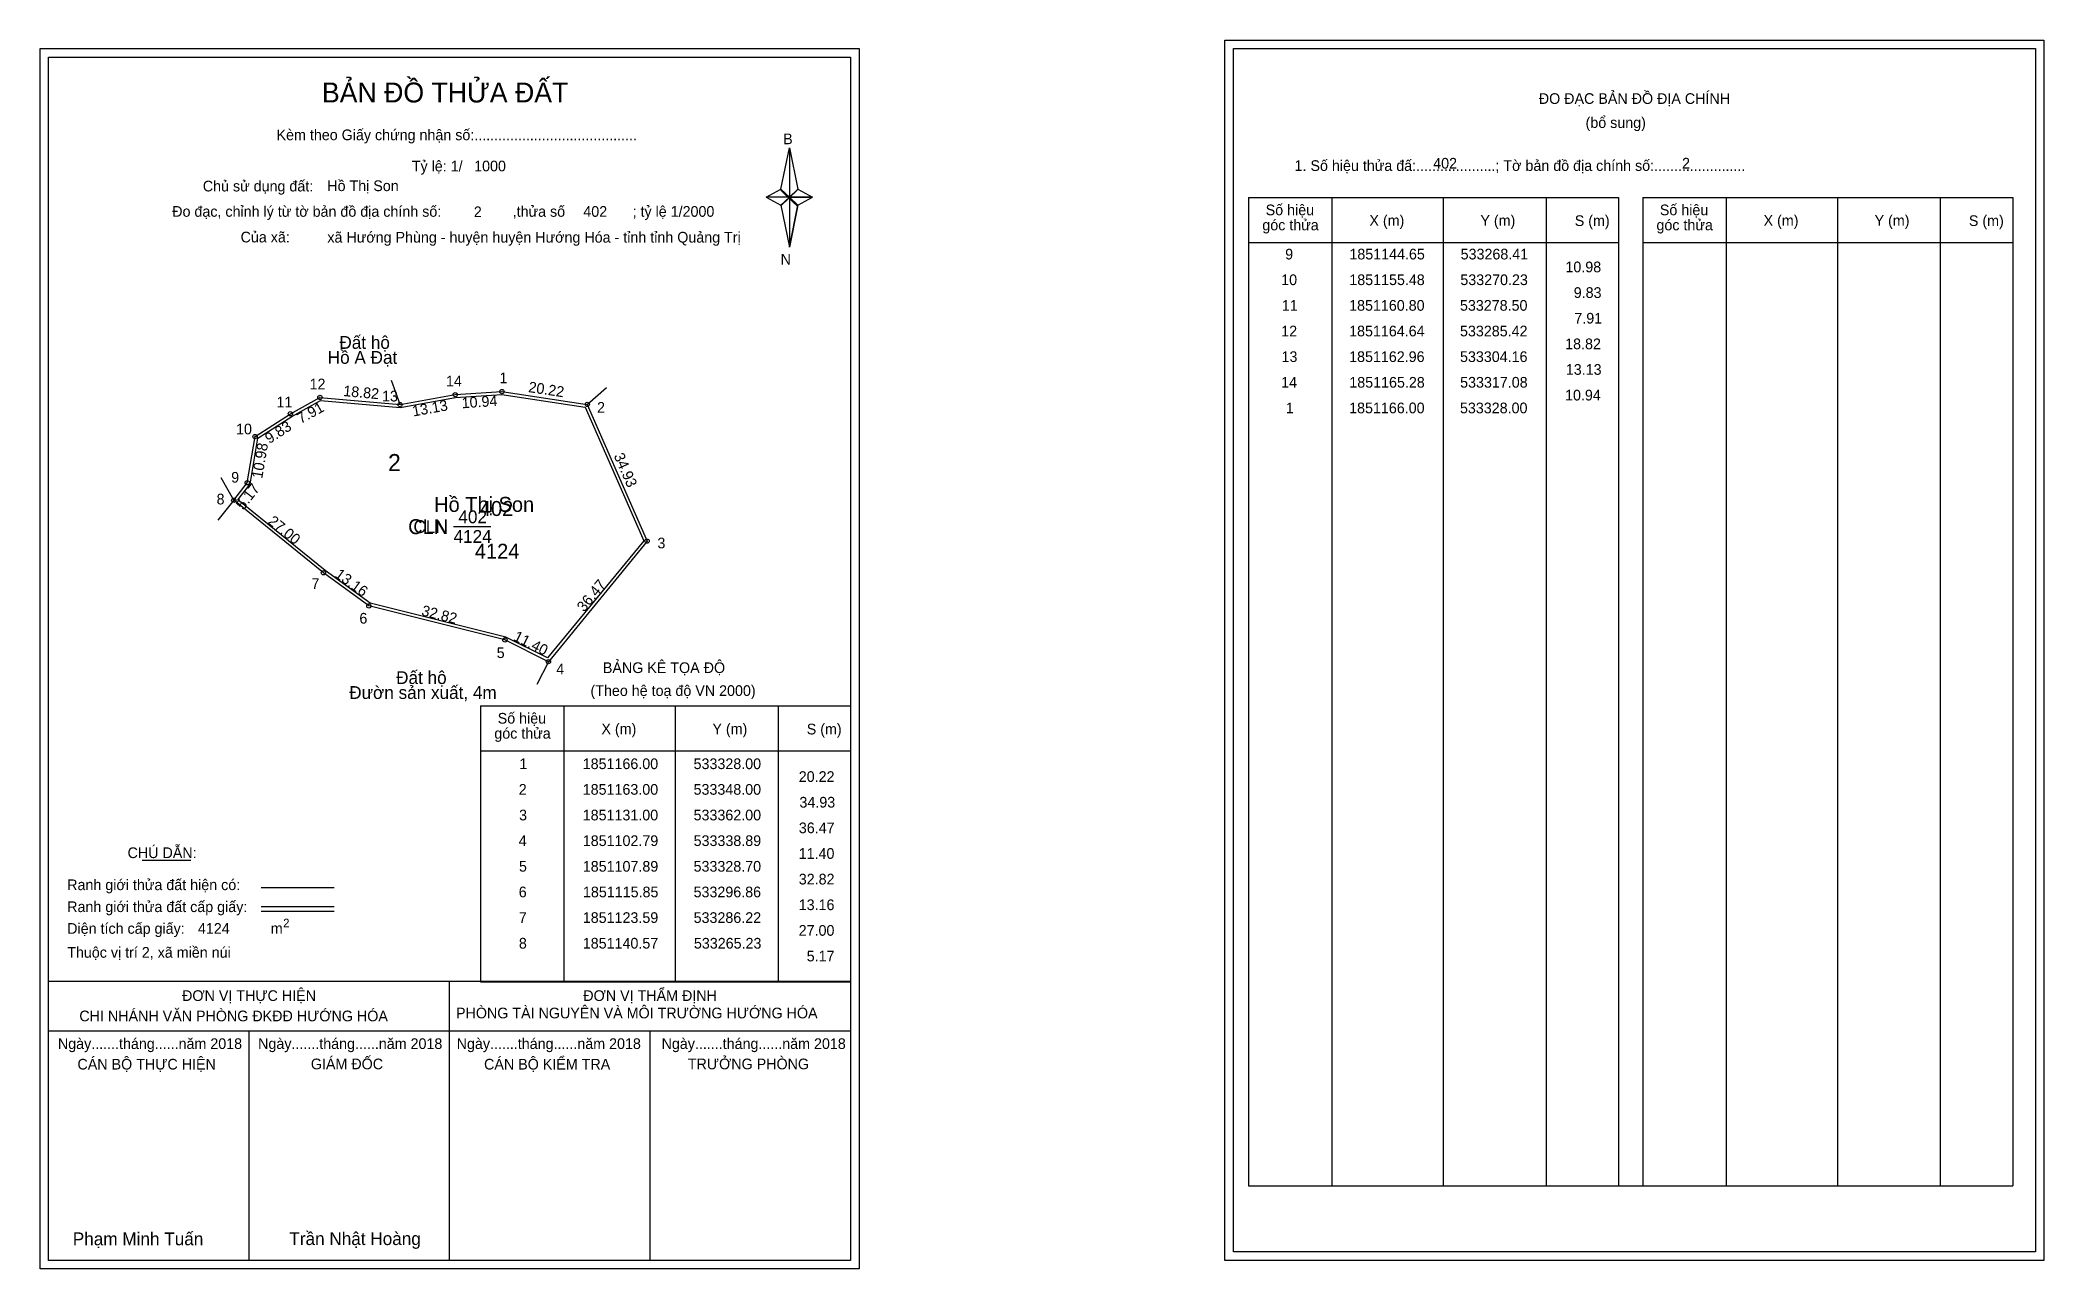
# Model space of a CAD drawing. Extents: x 533220 to 533689, y 1850961 to 1851248.
import ezdxf

# ---------------------------------------------------------------- set-up
doc = ezdxf.new("R2010")
doc.units = 0
for name, color, linetype in [('Level 1', 7, 'Continuous'), ('Level 10', 7, 'Continuous'), ('Level 11', 7, 'Continuous'), ('Level 13', 7, 'Continuous'), ('Level 2', 7, 'Continuous'), ('Level 27', 7, 'Continuous'), ('Level 3', 7, 'Continuous'), ('Level 36', 7, 'Continuous'), ('Level 4', 7, 'Continuous'), ('Level 49', 7, 'Continuous'), ('Level 5', 7, 'Continuous'), ('Level 53', 7, 'Continuous'), ('Level 55', 7, 'Continuous'), ('Level 6', 7, 'Continuous'), ('Level 63', 7, 'Continuous'), ('Level 7', 7, 'Continuous'), ('Level 9', 7, 'Continuous')]:
    doc.layers.add(name, color=color, linetype=linetype)

msp = doc.modelspace()

# ---------------------------------------------------------------- linework, layer by layer
at = {"layer": 'Level 1'}
for p, q in [((533221.91, 1851244.26), (533221.91, 1851244.26)), ((533499.23, 1851246.26), (533499.23, 1851246.26)), ((533393.33, 1851213.38), (533395.3, 1851223.02)), ((533395.3, 1851223.02), (533395.3, 1851211.49)), ((533395.3, 1851223.02), (533397.27, 1851213.38)), ((533389.89, 1851211.49), (533393.33, 1851213.38)), ((533393.33, 1851213.38), (533395.3, 1851211.49)), ((533395.15, 1851211.27), (533393.33, 1851213.16)), ((533395.3, 1851211.49), (533393.33, 1851209.65)), ((533395.15, 1851211.27), (533393.33, 1851209.43)), ((533393.33, 1851209.43), (533395.15, 1851211.27)), ((533397.12, 1851213.16), (533395.15, 1851211.27)), ((533395.15, 1851211.27), (533397.12, 1851213.16)), ((533397.12, 1851209.43), (533395.15, 1851211.27)), ((533397.27, 1851213.38), (533395.3, 1851211.49)), ((533395.3, 1851211.49), (533395.3, 1851199.79)), ((533395.3, 1851211.49), (533400.71, 1851211.49)), ((533395.3, 1851211.49), (533397.27, 1851209.65)), ((533397.27, 1851209.65), (533400.71, 1851211.49)), ((533502.77, 1851211.4), (533589.37, 1851211.4)), ((533522.36, 1850980.14), (533522.36, 1851211.4)), ((533548.43, 1850980.14), (533548.43, 1851211.4)), ((533572.4, 1851211.4), (533572.4, 1850980.14)), ((533589.37, 1851211.4), (533589.37, 1850980.14)), ((533595.02, 1851211.4), (533681.63, 1851211.4)), ((533614.61, 1850980.14), (533614.61, 1851211.4)), ((533640.69, 1850980.14), (533640.69, 1851211.4)), ((533664.66, 1851211.4), (533664.66, 1850980.14)), ((533681.63, 1851211.4), (533681.63, 1850980.14)), ((533393.33, 1851209.65), (533395.3, 1851199.79)), ((533397.27, 1851209.65), (533395.3, 1851199.79)), ((533502.77, 1851200.88), (533589.37, 1851200.88)), ((533595.02, 1851200.88), (533681.63, 1851200.88)), ((533323.01, 1851092.43), (533409.61, 1851092.43)), ((533342.6, 1851027.91), (533342.6, 1851092.43)), ((533368.67, 1851027.91), (533368.67, 1851092.43)), ((533392.64, 1851092.43), (533392.64, 1851027.91)), ((533323.01, 1851081.9), (533409.61, 1851081.9)), ((533243.83, 1851056.32), (533255.23, 1851056.32)), ((533271.69, 1851049.92), (533288.71, 1851049.92)), ((533271.69, 1851045.47), (533288.71, 1851045.47)), ((533271.69, 1851044.38), (533288.71, 1851044.38)), ((533328.74, 1851027.91), (533221.91, 1851027.91)), ((533409.61, 1851027.91), (533304.77, 1851027.91)), ((533315.76, 1850962.68), (533315.76, 1851027.91)), ((533323.01, 1851027.9), (533409.61, 1851027.9)), ((533409.61, 1851016.36), (533221.91, 1851016.36)), ((533268.83, 1850962.68), (533268.83, 1851016.36)), ((533362.68, 1850962.68), (533362.68, 1851016.36)), ((533502.77, 1850980.14), (533681.63, 1850980.14)), ((533409.61, 1850962.68), (533409.61, 1850962.68)), ((533686.93, 1850964.68), (533686.93, 1850964.68))]:
    msp.add_line(p, q, dxfattribs=at)
for points in [[(533393.33, 1851213.38), (533395.3, 1851223.02), (533395.3, 1851211.49)], [(533389.89, 1851211.49), (533393.33, 1851209.65), (533395.3, 1851211.49)], [(533395.3, 1851211.49), (533397.27, 1851213.38), (533400.71, 1851211.49)], [(533395.3, 1851211.49), (533395.3, 1851199.79), (533397.27, 1851209.65)]]:
    msp.add_lwpolyline(points, close=True, dxfattribs=at)
at = {"layer": 'Level 10'}
for p, q in [((533296.86, 1851115.85), (533286.22, 1851123.59)), ((533328.7, 1851107.89), (533296.86, 1851115.85)), ((533338.89, 1851102.79), (533328.7, 1851107.89))]:
    msp.add_line(p, q, dxfattribs=at)
for points in [[(533348, 1851163), (533362, 1851131), (533338.89, 1851102.79), (533328.7, 1851107.89), (533296.86, 1851115.85), (533286.22, 1851123.59), (533265.23, 1851140.57), (533268.41, 1851144.65), (533270.23, 1851155.48), (533278.5, 1851160.8), (533285.42, 1851164.64), (533304.16, 1851162.96), (533317.08, 1851165.28), (533328, 1851166)], [(533347.51, 1851162.37), (533361.19, 1851131.11), (533338.7, 1851103.67), (533328.94, 1851108.55), (533297.16, 1851116.5), (533286.65, 1851124.15), (533266.2, 1851140.68), (533269.07, 1851144.36), (533270.87, 1851155.06), (533278.86, 1851160.2), (533285.57, 1851163.92), (533304.19, 1851162.25), (533317.17, 1851164.58), (533327.97, 1851165.3)]]:
    msp.add_lwpolyline(points, close=True, dxfattribs=at)
at = {"layer": 'Level 11'}
for centre in [(533285.42, 1851164.64), (533304.16, 1851162.96), (533317.08, 1851165.28), (533328, 1851166), (533348, 1851163), (533348, 1851163), (533278.5, 1851160.8), (533270.23, 1851155.48), (533268.41, 1851144.65), (533265.23, 1851140.57), (533362, 1851131), (533286.22, 1851123.59), (533296.86, 1851115.85), (533328.7, 1851107.89), (533338.89, 1851102.79)]:
    msp.add_circle(centre, 0.5, dxfattribs=at)
at = {"layer": 'Level 27'}
for p, q in [((533304.16, 1851162.96), (533302.19, 1851168.63)), ((533348, 1851163), (533352.49, 1851166.98)), ((533265.23, 1851140.57), (533262.32, 1851145.82)), ((533265.23, 1851140.57), (533261.49, 1851135.88)), ((533338.89, 1851102.79), (533336.22, 1851097.42))]:
    msp.add_line(p, q, dxfattribs=at)
at = {"layer": 'Level 3'}
for p, q in [((533502.77, 1851211.4), (533502.77, 1850980.14)), ((533595.02, 1851211.4), (533595.02, 1850980.14)), ((533323.01, 1851092.43), (533323.01, 1851027.91))]:
    msp.add_line(p, q, dxfattribs=at)
at = {"layer": 'Level 63'}
for points in [[(533497.24, 1851248.26), (533688.94, 1851248.26), (533688.94, 1850962.68), (533497.24, 1850962.68)], [(533219.91, 1851246.26), (533411.61, 1851246.26), (533411.61, 1850960.68), (533219.91, 1850960.68)], [(533221.91, 1851244.26), (533409.61, 1851244.26), (533409.61, 1850962.68), (533221.91, 1850962.68)], [(533499.24, 1851246.26), (533686.94, 1851246.26), (533686.94, 1850964.68), (533499.24, 1850964.68)]]:
    msp.add_lwpolyline(points, close=True, dxfattribs=at)
at = {"layer": 'Level 9'}
msp.add_line((533316.69, 1851134.4), (533325.41, 1851134.4), dxfattribs=at)

# ---------------------------------------------------------------- texts
at = {"layer": 'Level 1'}
for s, height, p in [('BẢN ĐỒ THỬA ĐẤT', 4.6657, (533285.88, 1851233.66)), ('ĐO ĐẠC BẢN ĐỒ ĐỊA CHÍNH', 2.5, (533570.71, 1851233.32)), ('(bổ sung)', 2.5, (533581.65, 1851227.7)), ('Kèm theo Giấy chứng nhận số:.........................................', 2.5, (533275.26, 1851224.83)), ('B', 2.5, (533393.84, 1851223.89)), ('1. Số hiệu thửa đấ:....................; Tờ bản đồ địa chính số:.......................', 2.5, (533513.54, 1851217.64)), ('Chủ sử dụng đất:', 2.5, (533258, 1851212.84)), ('Đo đạc, chỉnh lý từ tờ bản đồ địa chính số:                  ,thửa số                 ; tỷ lệ 1/2000', 2.5, (533250.84, 1851206.91)), ('góc thửa', 2.5, (533505.99, 1851203.74)), ('Số hiệu', 2.5, (533506.78, 1851207.27)), ('X (m)', 2.5, (533531.06, 1851204.8)), ('Y (m)', 2.5, (533557.04, 1851204.8)), ('S (m)', 2.5, (533579.12, 1851204.75)), ('góc thửa', 2.5, (533598.25, 1851203.74)), ('Số hiệu', 2.5, (533599.04, 1851207.27)), ('X (m)', 2.5, (533623.32, 1851204.8)), ('Y (m)', 2.5, (533649.3, 1851204.8)), ('S (m)', 2.5, (533671.38, 1851204.75)), ('Của xã:', 2.5, (533266.84, 1851200.91)), ('N', 2.5, (533393.24, 1851195.72)), ('BẢNG KÊ TỌA ĐỘ', 2.5, (533351.64, 1851100.13)), ('(Theo hệ toạ độ VN 2000)', 2.5, (533348.74, 1851094.77)), ('Số hiệu', 2.5, (533327.02, 1851088.3)), ('X (m)', 2.5, (533351.3, 1851085.82)), ('Y (m)', 2.5, (533377.28, 1851085.82)), ('S (m)', 2.5, (533399.36, 1851085.77)), ('góc thửa', 2.5, (533326.23, 1851084.77)), ('CHÚ DẪN:', 2.5, (533240.39, 1851056.83)), ('Ranh giới thửa đất hiện có:', 2.5, (533226.26, 1851049.33)), ('Ranh giới thửa đất cấp giấy:', 2.5, (533226.26, 1851044.19)), ('Diện tích cấp giấy:', 2.5, (533226.26, 1851039.11)), ('2', 2, (533276.81, 1851040.64)), ('m', 2.5, (533273.91, 1851039.13)), ('Thuộc vị trí 2, xã miền núi', 2.5, (533226.26, 1851033.51)), ('ĐƠN VỊ THỰC HIỆN', 2.5, (533253.14, 1851023.39)), ('ĐƠN VỊ THẨM ĐỊNH', 2.5, (533347.05, 1851023.39)), ('CHI NHÁNH VĂN PHÒNG ĐKĐĐ HƯỚNG HÓA', 2.5, (533229.1, 1851018.63)), ('PHÒNG TÀI NGUYÊN VÀ MÔI TRƯỜNG HƯỚNG HÓA', 2.5, (533317.27, 1851019.32)), ('Ngày.......tháng......năm 2018', 2.5, (533224.08, 1851012.15)), ('Ngày.......tháng......năm 2018', 2.5, (533270.95, 1851012.15)), ('Ngày.......tháng......năm 2018', 2.5, (533317.42, 1851012.15)), ('Ngày.......tháng......năm 2018', 2.5, (533365.38, 1851012.15)), ('CÁN BỘ THỰC HIỆN', 2.5, (533228.66, 1851007.34)), ('GIÁM ĐỐC', 2.5, (533283.29, 1851007.4)), ('CÁN BỘ KIỂM TRA', 2.5, (533323.83, 1851007.34)), ('TRƯỞNG PHÒNG', 2.5, (533371.52, 1851007.4)), ('Phạm Minh Tuấn', 3, (533227.57, 1850966.22)), ('Trần Nhật Hoàng', 3, (533278.26, 1850966.27))]:
    msp.add_text(s, height=height, dxfattribs=at).set_placement(p)
at = {"layer": 'Level 11'}
msp.add_text('Tỷ lệ: 1/', height=2.5, dxfattribs=at).set_placement((533306.92, 1851217.52))
at = {"layer": 'Level 13'}
for s, p in [('CLN', (533307.3, 1851132.9)), ('402', (533317.82, 1851135.2)), ('4124', (533316.69, 1851130.6))]:
    msp.add_text(s, height=3, dxfattribs=at).set_placement(p)
at = {"layer": 'Level 2'}
msp.add_text('Hồ Thị Son', height=3.5, dxfattribs=at).set_placement((533312.14, 1851137.85))
at = {"layer": 'Level 3'}
msp.add_text('CLN', height=3.5, dxfattribs=at).set_placement((533306.06, 1851132.64))
at = {"layer": 'Level 36'}
for s, p in [('Đất hộ', (533289.97, 1851176)), ('Hồ A Đạt', (533287.24, 1851172.5)), ('Đất hộ', (533303.25, 1851097.57)), ('Đườn sản xuất, 4m', (533292.26, 1851094.07))]:
    msp.add_text(s, height=3, dxfattribs=at).set_placement(p)
at = {"layer": 'Level 4'}
msp.add_text('402', height=3.5, dxfattribs=at).set_placement((533322.85, 1851136.89))
at = {"layer": 'Level 49'}
for s, rotation, p in [('20.22', 351.4692, (533334.09, 1851165.9)), ('18.82', 354.8773, (533290.8, 1851164.96)), ('13.13', 10.1799, (533307.26, 1851160.16)), ('10.94', 3.7723, (533318.67, 1851162.08)), ('9.83', 32.7527, (533273.56, 1851153.7)), ('7.91', 29.0265, (533280.93, 1851158.38)), ('10.98', 80.4605, (533271.9, 1851145.52)), ('34.93', 293.6294, (533354.13, 1851150.99)), ('5.17', 52.0667, (533267.49, 1851138.1)), ('27.00', 321.0286, (533273.05, 1851135.27)), ('13.16', 323.9662, (533288.71, 1851122.77)), ('36.47', 50.6752, (533347.25, 1851114.25)), ('32.82', 345.9638, (533309.02, 1851113.64)), ('11.40', 333.4125, (533330.5, 1851107.89))]:
    msp.add_text(s, height=2.5, rotation=rotation, dxfattribs=at).set_placement(p)
at = {"layer": 'Level 5'}
msp.add_text('4124', height=3.5, dxfattribs=at).set_placement((533321.68, 1851126.89))
at = {"layer": 'Level 53'}
for s, p in [('9', (533511.34, 1851196.92)), ('1851144.65', (533526.37, 1851196.92)), ('533268.41', (533552.41, 1851196.92)), ('10.98', (533576.94, 1851193.92)), ('10', (533510.41, 1851190.92)), ('1851155.48', (533526.35, 1851190.92)), ('533270.23', (533552.34, 1851190.92)), ('11', (533510.57, 1851184.92)), ('1851160.80', (533526.31, 1851184.92)), ('533278.50', (533552.25, 1851184.92)), ('9.83', (533578.88, 1851187.92)), ('7.91', (533579.03, 1851181.92)), ('12', (533510.42, 1851178.92)), ('1851164.64', (533526.31, 1851178.92)), ('533285.42', (533552.26, 1851178.92)), ('18.82', (533576.88, 1851175.92)), ('13', (533510.49, 1851172.92)), ('1851162.96', (533526.31, 1851172.92)), ('533304.16', (533552.26, 1851172.92)), ('14', (533510.4, 1851166.92)), ('1851165.28', (533526.35, 1851166.92)), ('533317.08', (533552.29, 1851166.92)), ('13.13', (533577.03, 1851169.92)), ('1', (533511.49, 1851160.92)), ('1851166.00', (533526.31, 1851160.92)), ('533328.00', (533552.25, 1851160.92)), ('10.94', (533576.85, 1851163.92)), ('1', (533332.1, 1851077.65)), ('1851166.00', (533346.92, 1851077.65)), ('533328.00', (533372.87, 1851077.65)), ('20.22', (533397.49, 1851074.65)), ('2', (533331.95, 1851071.65)), ('1851163.00', (533346.92, 1851071.65)), ('533348.00', (533372.87, 1851071.65)), ('34.93', (533397.65, 1851068.65)), ('3', (533332.03, 1851065.65)), ('1851131.00', (533346.92, 1851065.65)), ('533362.00', (533372.87, 1851065.65)), ('36.47', (533397.51, 1851062.65)), ('4', (533331.94, 1851059.65)), ('1851102.79', (533346.94, 1851059.65)), ('533338.89', (533372.88, 1851059.65)), ('5', (533332, 1851053.65)), ('1851107.89', (533346.94, 1851053.65)), ('533328.70', (533372.87, 1851053.65)), ('11.40', (533397.47, 1851056.65)), ('32.82', (533397.49, 1851050.65)), ('6', (533331.95, 1851047.65)), ('1851115.85', (533346.98, 1851047.65)), ('533296.86', (533372.87, 1851047.65)), ('13.16', (533397.48, 1851044.65)), ('7', (533331.96, 1851041.65)), ('1851123.59', (533346.94, 1851041.65)), ('533286.22', (533372.88, 1851041.65)), ('8', (533331.98, 1851035.65)), ('1851140.57', (533346.94, 1851035.65)), ('533265.23', (533372.95, 1851035.65)), ('27.00', (533397.47, 1851038.65)), ('5.17', (533399.35, 1851032.65))]:
    msp.add_text(s, height=2.5, dxfattribs=at).set_placement(p)
at = {"layer": 'Level 55'}
for s, height, p in [('12', 0.4, (533285.14, 1851164.64)), ('0', 0.11, (533285.38, 1851164.53)), ('0', 0.11, (533285.38, 1851164.53)), ('14', 0.4, (533316.79, 1851165.28)), ('0', 0.11, (533317.04, 1851165.17)), ('0', 0.11, (533317.04, 1851165.17)), ('1', 0.4, (533327.89, 1851166)), ('0', 0.11, (533327.96, 1851165.89)), ('0', 0.11, (533327.96, 1851165.89)), ('2', 0.4, (533347.86, 1851163)), ('11', 0.4, (533278.24, 1851160.8)), ('0', 0.11, (533278.46, 1851160.69)), ('0', 0.11, (533278.46, 1851160.69)), ('13', 0.4, (533303.89, 1851162.96)), ('0', 0.11, (533304.12, 1851162.85)), ('0', 0.11, (533304.12, 1851162.85)), ('0', 0.11, (533304.12, 1851162.85)), ('0', 0.11, (533304.12, 1851162.85)), ('0', 0.11, (533347.96, 1851162.89)), ('0', 0.11, (533347.96, 1851162.89)), ('10', 0.4, (533269.95, 1851155.48)), ('0', 0.11, (533270.19, 1851155.37)), ('0', 0.11, (533270.19, 1851155.37)), ('9', 0.4, (533268.27, 1851144.65)), ('0', 0.11, (533268.37, 1851144.54)), ('0', 0.11, (533268.37, 1851144.54)), ('8', 0.4, (533265.1, 1851140.57)), ('0', 0.11, (533265.19, 1851140.46)), ('0', 0.11, (533265.19, 1851140.46)), ('0', 0.11, (533265.19, 1851140.46)), ('3', 0.4, (533361.88, 1851131)), ('7', 0.4, (533286.09, 1851123.59)), ('0', 0.11, (533286.18, 1851123.48)), ('6', 0.4, (533296.72, 1851115.85)), ('0', 0.11, (533296.82, 1851115.74)), ('5', 0.4, (533328.57, 1851107.89)), ('0', 0.11, (533328.66, 1851107.78)), ('4', 0.4, (533338.75, 1851102.79)), ('0', 0.11, (533338.85, 1851102.68))]:
    msp.add_text(s, height=height, dxfattribs=at).set_placement(p)
at = {"layer": 'Level 6'}
for s, p in [('1000', (533321.51, 1851217.54)), ('402', (533545.99, 1851218.18)), ('2', (533604.24, 1851218.2)), ('Hồ Thị Son', (533287.13, 1851212.91)), ('2', (533321.43, 1851206.82)), ('402', (533347.06, 1851206.9)), ('xã Hướng Phùng - huyện huyện Hướng Hóa - tỉnh tỉnh Quảng Trị', (533287.15, 1851200.87)), ('4124', (533256.85, 1851039.11))]:
    msp.add_text(s, height=2.5, dxfattribs=at).set_placement(p)
at = {"layer": 'Level 7'}
msp.add_text('2', height=4, dxfattribs=at).set_placement((533301.36, 1851147.38))
at = {"layer": 'Level 9'}
for s, p in [('12', (533282.99, 1851166.52)), ('14', (533314.91, 1851167.21)), ('1', (533327.44, 1851167.95)), ('11', (533275.24, 1851162.3)), ('13', (533299.94, 1851163.68)), ('2', (533350.28, 1851161.06)), ('10', (533265.78, 1851155.99)), ('9', (533264.64, 1851144.69)), ('8', (533261.22, 1851139.59)), ('3', (533364.4, 1851129.31)), ('7', (533283.43, 1851119.8)), ('6', (533294.65, 1851111.7)), ('5', (533326.79, 1851103.64)), ('4', (533340.72, 1851099.8))]:
    msp.add_text(s, height=2.5, dxfattribs=at).set_placement(p)

doc.saveas('drawing.dxf')
